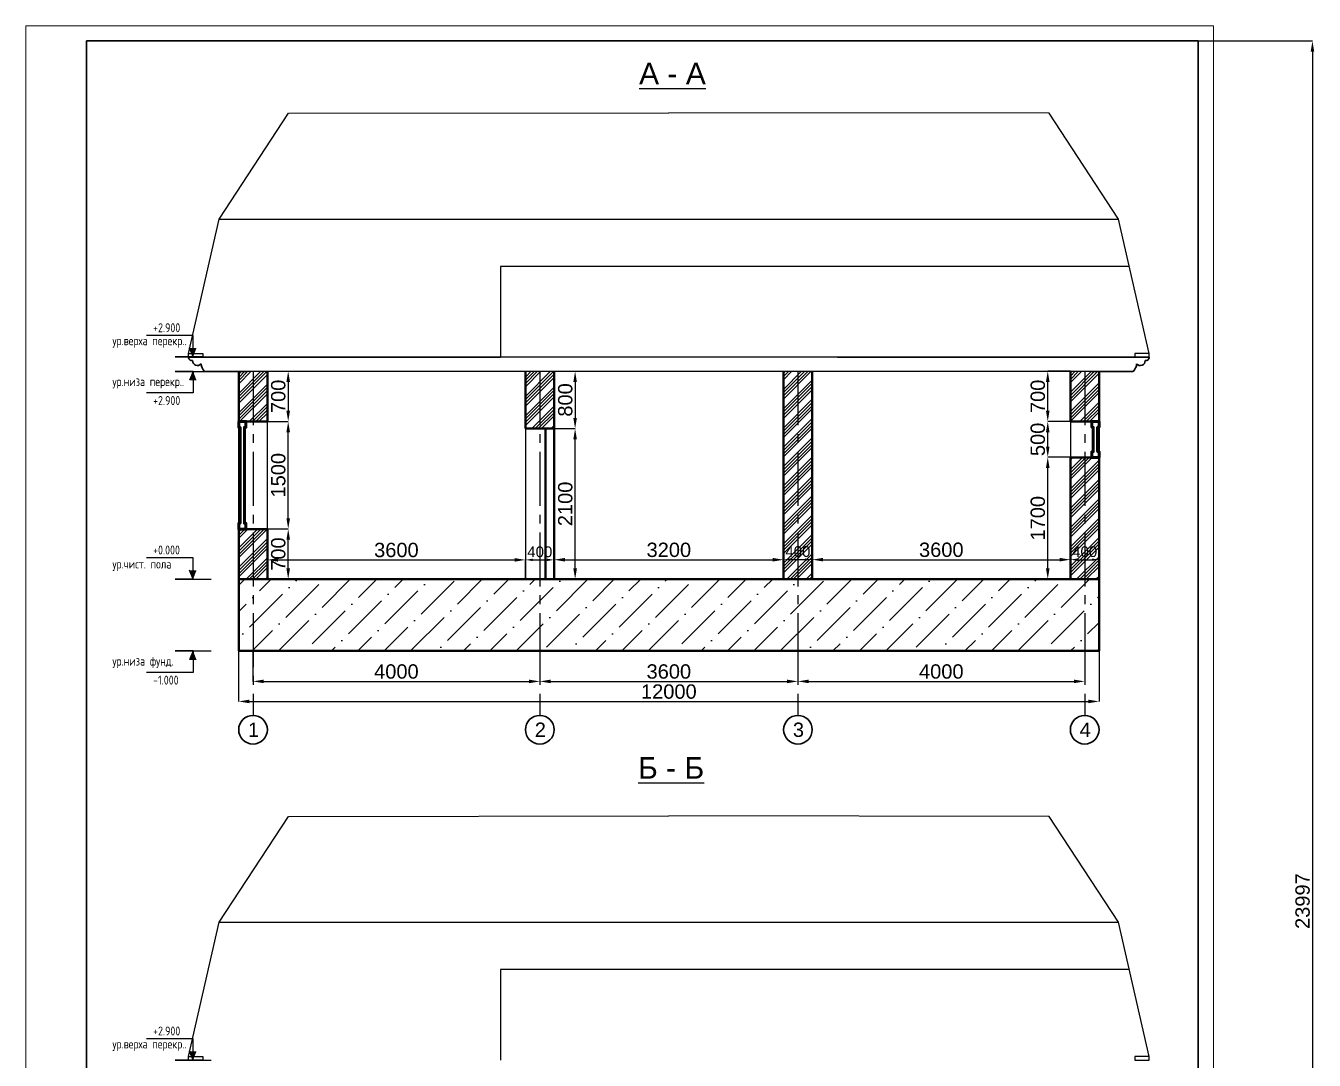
# Model space of a CAD drawing. Header units: millimetres. Extents: x 344563 to 449411, y 37253 to 62883.
# Drawn here: x 375380 to 393351, y 48452 to 62883 of the extents above; entities that cross this region are included whole.
import ezdxf

# ---------------------------------------------------------------- set-up
doc = ezdxf.new("R2010")
doc.units = ezdxf.units.MM
doc.linetypes.add('CENTER2', pattern=[1.125, 0.75, -0.125, 0.125, -0.125])
doc.layers.add('0 duvar', color=2, linetype='Continuous')
for name, color, linetype, lineweight in [('ahsap', 222, 'Continuous', 13), ('OLCU', 7, 'Continuous', 13), ('YAZI-TURKCE', 5, 'Continuous', 13)]:
    doc.layers.add(name, color=color, linetype=linetype, lineweight=lineweight)
doc.styles.add('GOST 2.304', font='CS_Gost2304.shx')
doc.styles.get("Standard").update_dxf_attribs({"font": 'arial.ttf'})
doc.dimstyles.new('ISO-25', dxfattribs={"dimtxt": 2.5, "dimasz": 2.5, "dimexe": 1.25, "dimexo": 0.625, "dimtad": 1, "dimtxsty": 'Standard', "dimcen": 2.5, "dimadec": 0, "dimazin": 0, "dimtfac": 1, "dimtmove": 0, "dimatfit": 3, "dimfxl": 0, "dimarcsym": 0})

# ---------------------------------------------------------------- blocks, each defined once
blk = doc.blocks.new('*D131')
at = {"layer": 'ahsap', "color": 0, "lineweight": -2}
for p, q in [((378549, 54162), (378549, 53737)), ((382549, 54162), (382549, 53737)), ((378699, 53737), (382399, 53737))]:
    blk.add_line(p, q, dxfattribs=at)
at = {"layer": 'ahsap', "color": 0}
for points in [[(378699, 53762), (378699, 53712), (378549, 53737)], [(382399, 53762), (382399, 53712), (382549, 53737)]]:
    blk.add_solid(points, dxfattribs=at)
at = {"layer": 'DEFPOINTS', "color": 0}
for p in [(378549, 54163), (382549, 54163), (382549, 53737)]:
    blk.add_point(p, dxfattribs=at)
at = {"layer": 'ahsap', "color": 0, "insert": (380549, 53874), "char_height": 200, "attachment_point": 5}
blk.add_mtext('4000', dxfattribs=at)
blk = doc.blocks.new('*D132')
at = {"layer": 'ahsap', "color": 0, "lineweight": -2}
for p, q in [((382549, 54162), (382549, 53737)), ((386149, 54162), (386149, 53737)), ((382699, 53737), (385999, 53737))]:
    blk.add_line(p, q, dxfattribs=at)
at = {"layer": 'ahsap', "color": 0}
for points in [[(382699, 53762), (382699, 53712), (382549, 53737)], [(385999, 53762), (385999, 53712), (386149, 53737)]]:
    blk.add_solid(points, dxfattribs=at)
at = {"layer": 'DEFPOINTS', "color": 0}
for p in [(382549, 54162), (386149, 54163), (386149, 53737)]:
    blk.add_point(p, dxfattribs=at)
at = {"layer": 'ahsap', "color": 0, "insert": (384349, 53874), "char_height": 200, "attachment_point": 5}
blk.add_mtext('3600', dxfattribs=at)
blk = doc.blocks.new('*D130')
at = {"layer": 'ahsap', "color": 0, "lineweight": -2}
for p, q in [((386149, 54162), (386149, 53737)), ((390149, 54162), (390149, 53737)), ((386299, 53737), (389999, 53737))]:
    blk.add_line(p, q, dxfattribs=at)
at = {"layer": 'ahsap', "color": 0}
for points in [[(386299, 53762), (386299, 53712), (386149, 53737)], [(389999, 53762), (389999, 53712), (390149, 53737)]]:
    blk.add_solid(points, dxfattribs=at)
at = {"layer": 'DEFPOINTS', "color": 0}
for p in [(386149, 54163), (390149, 54163), (390149, 53737)]:
    blk.add_point(p, dxfattribs=at)
at = {"layer": 'ahsap', "color": 0, "insert": (388149, 53874), "char_height": 200, "attachment_point": 5}
blk.add_mtext('4000', dxfattribs=at)
blk = doc.blocks.new('*D133')
at = {"layer": 'ahsap', "color": 0, "lineweight": -2}
for p, q in [((378349, 54162), (378349, 53457)), ((390349, 54162), (390349, 53457)), ((378499, 53457), (390199, 53457))]:
    blk.add_line(p, q, dxfattribs=at)
at = {"layer": 'ahsap', "color": 0}
for points in [[(378499, 53482), (378499, 53432), (378349, 53457)], [(390199, 53482), (390199, 53432), (390349, 53457)]]:
    blk.add_solid(points, dxfattribs=at)
at = {"layer": 'DEFPOINTS', "color": 0}
for p in [(378349, 54163), (390349, 54163), (390349, 53457)]:
    blk.add_point(p, dxfattribs=at)
at = {"layer": 'ahsap', "color": 0, "insert": (384349, 53594), "char_height": 200, "attachment_point": 5}
blk.add_mtext('12000', dxfattribs=at)
blk = doc.blocks.new('*D134')
at = {"layer": 'ahsap', "color": 0, "lineweight": -2}
for p, q in [((378749, 55863), (379040, 55863)), ((379040, 55313), (379040, 55713)), ((378749, 55163), (379040, 55163))]:
    blk.add_line(p, q, dxfattribs=at)
at = {"layer": 'ahsap', "color": 0}
for points in [[(379015, 55713), (379065, 55713), (379040, 55863)], [(379015, 55313), (379065, 55313), (379040, 55163)]]:
    blk.add_solid(points, dxfattribs=at)
at = {"layer": 'DEFPOINTS', "color": 0}
for p in [(378749, 55863), (379040, 55863), (378749, 55163)]:
    blk.add_point(p, dxfattribs=at)
at = {"layer": 'ahsap', "color": 0, "insert": (378902, 55513), "char_height": 200, "attachment_point": 5, "rotation": 90}
blk.add_mtext('700', dxfattribs=at)
blk = doc.blocks.new('*D135')
at = {"layer": 'ahsap', "color": 0, "lineweight": -2}
for p, q in [((378750, 57363), (379040, 57363)), ((379040, 56013), (379040, 57213)), ((378750, 55863), (379040, 55863))]:
    blk.add_line(p, q, dxfattribs=at)
at = {"layer": 'ahsap', "color": 0}
for points in [[(379015, 57213), (379065, 57213), (379040, 57363)], [(379015, 56013), (379065, 56013), (379040, 55863)]]:
    blk.add_solid(points, dxfattribs=at)
at = {"layer": 'DEFPOINTS', "color": 0}
for p in [(378749, 57363), (379040, 57363), (378750, 55863)]:
    blk.add_point(p, dxfattribs=at)
at = {"layer": 'ahsap', "color": 0, "insert": (378902, 56613), "char_height": 200, "attachment_point": 5, "rotation": 90}
blk.add_mtext('1500', dxfattribs=at)
blk = doc.blocks.new('*D136')
at = {"layer": 'ahsap', "color": 0, "lineweight": -2}
for p, q in [((378749, 58063), (379040, 58063)), ((379040, 57913), (379040, 57513)), ((378749, 57363), (379040, 57363))]:
    blk.add_line(p, q, dxfattribs=at)
at = {"layer": 'ahsap', "color": 0}
for points in [[(379015, 57913), (379065, 57913), (379040, 58063)], [(379015, 57513), (379065, 57513), (379040, 57363)]]:
    blk.add_solid(points, dxfattribs=at)
at = {"layer": 'DEFPOINTS', "color": 0}
for p in [(378749, 58063), (378749, 57363), (379040, 57363)]:
    blk.add_point(p, dxfattribs=at)
at = {"layer": 'ahsap', "color": 0, "insert": (378902, 57713), "char_height": 200, "attachment_point": 5, "rotation": 90}
blk.add_mtext('700', dxfattribs=at)
blk = doc.blocks.new('*D137')
at = {"layer": 'ahsap', "color": 0, "lineweight": -2}
for p, q in [((382749, 57263), (383042, 57263)), ((383042, 55313), (383042, 57113)), ((382749, 55163), (383042, 55163))]:
    blk.add_line(p, q, dxfattribs=at)
at = {"layer": 'ahsap', "color": 0}
for points in [[(383017, 57113), (383067, 57113), (383042, 57263)], [(383017, 55313), (383067, 55313), (383042, 55163)]]:
    blk.add_solid(points, dxfattribs=at)
at = {"layer": 'DEFPOINTS', "color": 0}
for p in [(382749, 57263), (383042, 57263), (382749, 55163)]:
    blk.add_point(p, dxfattribs=at)
at = {"layer": 'ahsap', "color": 0, "insert": (382905, 56213), "char_height": 200, "attachment_point": 5, "rotation": 90}
blk.add_mtext('2100', dxfattribs=at)
blk = doc.blocks.new('*D138')
at = {"layer": 'ahsap', "color": 0, "lineweight": -2}
for p, q in [((389949, 56863), (389633, 56863)), ((389634, 55313), (389634, 56713)), ((389949, 55163), (389633, 55163))]:
    blk.add_line(p, q, dxfattribs=at)
at = {"layer": 'ahsap', "color": 0}
for points in [[(389609, 56713), (389659, 56713), (389634, 56863)], [(389609, 55313), (389659, 55313), (389634, 55163)]]:
    blk.add_solid(points, dxfattribs=at)
at = {"layer": 'DEFPOINTS', "color": 0}
for p in [(389634, 56863), (389949, 56863), (389949, 55163)]:
    blk.add_point(p, dxfattribs=at)
at = {"layer": 'ahsap', "color": 0, "insert": (389496, 56013), "char_height": 200, "attachment_point": 5, "rotation": 90}
blk.add_mtext('1700', dxfattribs=at)
blk = doc.blocks.new('*D139')
at = {"layer": 'ahsap', "color": 0, "lineweight": -2}
for p, q in [((389949, 57363), (389633, 57363)), ((389634, 57013), (389634, 57213)), ((389949, 56863), (389633, 56863))]:
    blk.add_line(p, q, dxfattribs=at)
at = {"layer": 'ahsap', "color": 0}
for points in [[(389609, 57213), (389659, 57213), (389634, 57363)], [(389609, 57013), (389659, 57013), (389634, 56863)]]:
    blk.add_solid(points, dxfattribs=at)
at = {"layer": 'DEFPOINTS', "color": 0}
for p in [(389634, 57363), (389949, 57363), (389949, 56863)]:
    blk.add_point(p, dxfattribs=at)
at = {"layer": 'ahsap', "color": 0, "insert": (389496, 57113), "char_height": 200, "attachment_point": 5, "rotation": 90}
blk.add_mtext('500', dxfattribs=at)
blk = doc.blocks.new('*D140')
at = {"layer": 'ahsap', "color": 0, "lineweight": -2}
for p, q in [((389949, 58063), (389633, 58063)), ((389634, 57513), (389634, 57913)), ((389949, 57363), (389633, 57363))]:
    blk.add_line(p, q, dxfattribs=at)
at = {"layer": 'ahsap', "color": 0}
for points in [[(389609, 57913), (389659, 57913), (389634, 58063)], [(389609, 57513), (389659, 57513), (389634, 57363)]]:
    blk.add_solid(points, dxfattribs=at)
at = {"layer": 'DEFPOINTS', "color": 0}
for p in [(389634, 58063), (389949, 58063), (389949, 57363)]:
    blk.add_point(p, dxfattribs=at)
at = {"layer": 'ahsap', "color": 0, "insert": (389496, 57713), "char_height": 200, "attachment_point": 5, "rotation": 90}
blk.add_mtext('700', dxfattribs=at)
blk = doc.blocks.new('*D141')
at = {"layer": 'ahsap', "color": 0, "lineweight": -2}
for p, q in [((382749, 58063), (383042, 58063)), ((383042, 57913), (383042, 57413)), ((382750, 57263), (383042, 57263))]:
    blk.add_line(p, q, dxfattribs=at)
at = {"layer": 'ahsap', "color": 0}
for points in [[(383017, 57913), (383067, 57913), (383042, 58063)], [(383017, 57413), (383067, 57413), (383042, 57263)]]:
    blk.add_solid(points, dxfattribs=at)
at = {"layer": 'DEFPOINTS', "color": 0}
for p in [(382749, 58063), (382749, 57263), (383042, 57263)]:
    blk.add_point(p, dxfattribs=at)
at = {"layer": 'ahsap', "color": 0, "insert": (382905, 57663), "char_height": 200, "attachment_point": 5, "rotation": 90}
blk.add_mtext('800', dxfattribs=at)
blk = doc.blocks.new('Стрелка отметки')
at = {"layer": 'YAZI-TURKCE', "linetype": 'Continuous', "lineweight": 25, "ltscale": 50}
h = blk.add_hatch(color=256, dxfattribs=at)
h.paths.add_polyline_path([(332383, -147932), (332335, -147932), (332379, -148047), (332383, -148047)])
h.paths.add_polyline_path([(332431, -147932), (332383, -147932), (332383, -148047), (332387, -148047)])
for p, q in [((332383, -147757), (333031, -147757)), ((332383, -148057), (332383, -147757)), ((332383, -148057), (332431, -147932))]:
    blk.add_line(p, q, dxfattribs=at)
blk.add_lwpolyline([(332383, -148057), (332633, -148057), (332133, -148057)], dxfattribs=at)
blk = doc.blocks.new('кобылка')
at = {"layer": 'ahsap', "color": 46, "lineweight": 30}
for points in [[(381119, 60270), (385469, 60270)], [(381929, 60070), (381669, 60070), (381342, 60070)]]:
    blk.add_lwpolyline(points, dxfattribs=at)
for centre, radius, start, end in [((381169, 60270), 50, 180, 277.3555), ((381244, 60220), 68.6, 179.6563, 316.7248), ((381443, 60180), 149, 182.6791, 227.567)]:
    blk.add_arc(centre, radius, start, end, dxfattribs=at)
blk = doc.blocks.new('*D188')
at = {"layer": 'ahsap', "color": 0, "lineweight": -2}
for p, q in [((378749, 55163), (378749, 55432)), ((378899, 55432), (382199, 55432)), ((382349, 55163), (382349, 55432))]:
    blk.add_line(p, q, dxfattribs=at)
at = {"layer": 'ahsap', "color": 0}
for points in [[(378899, 55457), (378899, 55407), (378749, 55432)], [(382199, 55457), (382199, 55407), (382349, 55432)]]:
    blk.add_solid(points, dxfattribs=at)
at = {"layer": 'DEFPOINTS', "color": 0}
for p in [(382349, 55432), (378749, 55163), (382349, 55163)]:
    blk.add_point(p, dxfattribs=at)
at = {"layer": 'ahsap', "color": 0, "insert": (380549, 55569), "char_height": 200, "attachment_point": 5}
blk.add_mtext('3600', dxfattribs=at)
blk = doc.blocks.new('*D189')
at = {"layer": 'ahsap', "color": 0, "lineweight": -2}
for p, q in [((382349, 55163), (382349, 55432)), ((382449, 55432), (382649, 55432)), ((382749, 55163), (382749, 55432))]:
    blk.add_line(p, q, dxfattribs=at)
at = {"layer": 'ahsap', "color": 0}
for points in [[(382449, 55449), (382449, 55416), (382349, 55432)], [(382649, 55449), (382649, 55416), (382749, 55432)]]:
    blk.add_solid(points, dxfattribs=at)
at = {"layer": 'DEFPOINTS', "color": 0}
for p in [(382749, 55432), (382349, 55163), (382749, 55163)]:
    blk.add_point(p, dxfattribs=at)
at = {"layer": 'ahsap', "color": 0, "insert": (382549, 55544), "char_height": 150, "attachment_point": 5}
blk.add_mtext('400', dxfattribs=at)
blk = doc.blocks.new('*D190')
at = {"layer": 'ahsap', "color": 0, "lineweight": -2}
for p, q in [((382749, 55163), (382749, 55434)), ((382899, 55434), (385799, 55434)), ((385949, 55163), (385949, 55434))]:
    blk.add_line(p, q, dxfattribs=at)
at = {"layer": 'ahsap', "color": 0}
for points in [[(382899, 55459), (382899, 55409), (382749, 55434)], [(385799, 55459), (385799, 55409), (385949, 55434)]]:
    blk.add_solid(points, dxfattribs=at)
at = {"layer": 'DEFPOINTS', "color": 0}
for p in [(385949, 55434), (382749, 55163), (385949, 55163)]:
    blk.add_point(p, dxfattribs=at)
at = {"layer": 'ahsap', "color": 0, "insert": (384349, 55571), "char_height": 200, "attachment_point": 5}
blk.add_mtext('3200', dxfattribs=at)
blk = doc.blocks.new('*D191')
at = {"layer": 'ahsap', "color": 0, "lineweight": -2}
for p, q in [((386349, 55163), (386349, 55435)), ((386499, 55435), (389799, 55435)), ((389949, 55163), (389949, 55435))]:
    blk.add_line(p, q, dxfattribs=at)
at = {"layer": 'ahsap', "color": 0}
for points in [[(386499, 55460), (386499, 55410), (386349, 55435)], [(389799, 55460), (389799, 55410), (389949, 55435)]]:
    blk.add_solid(points, dxfattribs=at)
at = {"layer": 'DEFPOINTS', "color": 0}
for p in [(389949, 55435), (386349, 55163), (389949, 55163)]:
    blk.add_point(p, dxfattribs=at)
at = {"layer": 'ahsap', "color": 0, "insert": (388149, 55572), "char_height": 200, "attachment_point": 5}
blk.add_mtext('3600', dxfattribs=at)
blk = doc.blocks.new('*D192')
at = {"layer": 'ahsap', "color": 0, "lineweight": -2}
for p, q in [((385949, 55163), (385949, 55436)), ((386049, 55436), (386249, 55436)), ((386349, 55163), (386349, 55436))]:
    blk.add_line(p, q, dxfattribs=at)
at = {"layer": 'ahsap', "color": 0}
for points in [[(386049, 55453), (386049, 55419), (385949, 55436)], [(386249, 55453), (386249, 55419), (386349, 55436)]]:
    blk.add_solid(points, dxfattribs=at)
at = {"layer": 'DEFPOINTS', "color": 0}
for p in [(386349, 55436), (385949, 55163), (386349, 55163)]:
    blk.add_point(p, dxfattribs=at)
at = {"layer": 'ahsap', "color": 0, "insert": (386149, 55548), "char_height": 150, "attachment_point": 5}
blk.add_mtext('400', dxfattribs=at)
blk = doc.blocks.new('*D193')
at = {"layer": 'ahsap', "color": 0, "lineweight": -2}
for p, q in [((389949, 55163), (389949, 55435)), ((390049, 55435), (390249, 55435)), ((390349, 55163), (390349, 55435))]:
    blk.add_line(p, q, dxfattribs=at)
at = {"layer": 'ahsap', "color": 0}
for points in [[(390049, 55452), (390049, 55418), (389949, 55435)], [(390249, 55452), (390249, 55418), (390349, 55435)]]:
    blk.add_solid(points, dxfattribs=at)
at = {"layer": 'DEFPOINTS', "color": 0}
for p in [(390349, 55435), (389949, 55163), (390349, 55163)]:
    blk.add_point(p, dxfattribs=at)
at = {"layer": 'ahsap', "color": 0, "insert": (390149, 55546), "char_height": 150, "attachment_point": 5}
blk.add_mtext('400', dxfattribs=at)
blk = doc.blocks.new('*D273')
at = {"layer": 'ahsap', "color": 0, "lineweight": -2}
for p, q in [((391734, 62671), (393326, 62671)), ((393326, 62521), (393326, 38824)), ((391734, 38674), (393326, 38674))]:
    blk.add_line(p, q, dxfattribs=at)
at = {"layer": 'ahsap', "color": 0}
for points in [[(393301, 62521), (393351, 62521), (393326, 62671)], [(393301, 38824), (393351, 38824), (393326, 38674)]]:
    blk.add_solid(points, dxfattribs=at)
at = {"layer": 'DEFPOINTS', "color": 0}
for p in [(391734, 62671), (391734, 38674), (393326, 38674)]:
    blk.add_point(p, dxfattribs=at)
at = {"layer": 'ahsap', "color": 0, "insert": (393189, 50672), "char_height": 200, "attachment_point": 5, "rotation": 90}
blk.add_mtext('23997', dxfattribs=at)

msp = doc.modelspace()

# ---------------------------------------------------------------- hatches: boundary and pattern name
h = msp.add_hatch()
h.set_pattern_fill('ANSI34', color=256, scale=10)
h.paths.add_polyline_path([(378549.2, 58062.6), (378349.2, 58062.6), (378349.2, 57362.6), (378449.2, 57362.6), (378549.2, 57362.6)])
h.paths.add_polyline_path([(378749.2, 58062.6), (378549.2, 58062.6), (378549.2, 57362.6), (378749.2, 57362.6)])
h = msp.add_hatch()
h.set_pattern_fill('ANSI34', color=256, scale=10)
h.paths.add_polyline_path([(382549.2, 58062.6), (382349.2, 58062.6), (382349.2, 57262.6), (382549.2, 57262.6)])
h.paths.add_polyline_path([(382749.2, 58062.6), (382549.2, 58062.6), (382549.2, 57262.6), (382749.2, 57262.6)])
h = msp.add_hatch()
h.set_pattern_fill('ANSI34', color=256, scale=10)
h.paths.add_polyline_path([(386149.2, 58062.6), (385949.2, 58062.6), (385949.2, 55162.6), (386149.2, 55162.6)])
h.paths.add_polyline_path([(386349.2, 58062.6), (386149.2, 58062.6), (386149.2, 55162.6), (386349.2, 55162.6)])
h.paths.add_polyline_path([(385940.5, 55391.8), (386365.2, 55391.8), (386365.2, 55700.9), (385940.5, 55700.9)], flags=9)
h = msp.add_hatch()
h.set_pattern_fill('ANSI34', color=256, scale=10)
h.paths.add_polyline_path([(390149.2, 58062.6), (389949.2, 58062.6), (389949.2, 57362.6), (390149.2, 57362.6)])
h.paths.add_polyline_path([(390349.2, 58062.6), (390239.2, 58062.6), (390149.2, 58062.6), (390149.2, 57362.6), (390349.2, 57362.6)])
h.paths.add_polyline_path([(390149.2, 56862.6), (389949.2, 56862.6), (389949.2, 55162.6), (390149.2, 55162.6)])
h.paths.add_polyline_path([(390349.2, 56862.6), (390249.2, 56862.6), (390149.2, 56862.6), (390149.2, 55162.6), (390349.2, 55162.6)])
h.paths.add_polyline_path([(389940.4, 55390.5), (390365, 55390.5), (390365, 55699.6), (389940.4, 55699.6)], flags=9)
h = msp.add_hatch()
h.set_pattern_fill('ANSI34', color=256, scale=10)
h.paths.add_polyline_path([(378549.2, 55862.6), (378349.2, 55862.6), (378349.2, 55162.6), (378549.2, 55162.6)])
h.paths.add_polyline_path([(378749.2, 55862.6), (378549.2, 55862.6), (378549.2, 55162.6), (378749.2, 55162.6)])
h = msp.add_hatch()
h.set_pattern_fill('ANSI36', color=256, scale=82)
h.paths.add_polyline_path([(378549.2, 55162.6), (378349.2, 55162.6), (378349.2, 54162.6), (378549.2, 54162.6)])
h.paths.add_polyline_path([(382549.2, 55162.6), (378549.2, 55162.6), (378549.2, 54162.6), (382549.2, 54162.6)])
h.paths.add_polyline_path([(386149.2, 55162.6), (382549.2, 55162.6), (382549.2, 54162.6), (386149.2, 54162.6)])
h.paths.add_polyline_path([(390149.2, 55162.6), (386149.2, 55162.6), (386149.2, 54162.6), (390149.2, 54162.6)])
h.paths.add_polyline_path([(390349.2, 55162.6), (390149.2, 55162.6), (390149.2, 54162.6), (390349.2, 54162.6)])

# ---------------------------------------------------------------- linework, layer by layer
for p, q in [((390770.9, 59526.8), (381999.2, 59526.8)), ((381999.2, 59526.8), (381999.2, 58262.6)), ((378349.2, 55862.6), (378349.2, 57362.6)), ((378749.2, 55862.6), (378749.2, 57362.6)), ((389949.2, 57362.6), (389949.2, 56862.6)), ((390349.2, 57362.6), (390349.2, 56862.6)), ((382349.2, 57262.6), (382349.2, 55162.6)), ((382749.2, 57162.6), (382749.2, 55162.6)), ((390770.9, 49716.6), (381999.2, 49716.6)), ((381999.2, 49716.6), (381999.2, 48452.4))]:
    msp.add_line(p, q)
at = {"ltscale": 1000}
for p, q in [((378349.2, 58262.6), (390349.2, 58262.6)), ((378349.2, 58062.6), (390349.2, 58062.6))]:
    msp.add_line(p, q, dxfattribs=at)
at = {"lineweight": 40, "ltscale": 1000}
for p, q in [((378349.2, 57362.6), (378349.2, 58062.6)), ((378749.2, 57362.6), (378749.2, 58062.6)), ((382349.2, 58062.6), (382349.2, 57262.6)), ((382749.2, 58062.6), (382749.2, 57262.6)), ((385949.2, 58062.6), (385949.2, 55162.6)), ((386349.2, 58062.6), (386349.2, 55162.6)), ((389949.2, 58062.6), (389949.2, 57362.6)), ((390349.2, 58062.6), (390349.2, 57362.6)), ((378349.2, 57362.6), (378749.2, 57362.6)), ((389949.2, 57362.6), (390349.2, 57362.6)), ((382349.2, 57262.6), (382749.2, 57262.6)), ((389949.2, 56862.6), (390349.2, 56862.6)), ((389949.2, 56862.6), (389949.2, 55162.6)), ((390349.2, 56862.6), (390349.2, 55162.6)), ((378349.2, 55162.6), (378349.2, 55862.6)), ((378349.2, 55862.6), (378749.2, 55862.6)), ((378749.2, 55162.6), (378749.2, 55862.6)), ((378349.2, 55162.6), (390349.2, 55162.6)), ((378349.2, 54162.6), (378349.2, 55162.6)), ((390349.2, 54162.6), (390349.2, 55162.6)), ((378349.2, 54162.6), (390349.2, 54162.6))]:
    msp.add_line(p, q, dxfattribs=at)
at = {"linetype": 'CENTER2', "ltscale": 1000}
for p, q in [((378549.2, 58062.6), (378549.2, 53262.6)), ((382549.2, 58062.6), (382549.2, 53262.6)), ((386149.2, 58062.6), (386149.2, 53262.6)), ((390149.2, 58062.6), (390149.2, 53262.6))]:
    msp.add_line(p, q, dxfattribs=at)
for points in [[(377649.2, 58312.6), (378078.6, 60186.6), (379044.3, 61661.6), (384349.2, 61670.5)], [(391049.2, 58312.6), (390619.7, 60186.6), (389654.1, 61661.6), (384349.2, 61670.5)], [(378078.6, 60186.6), (390619.7, 60186.6)], [(377649.2, 58262.6), (377649.2, 58312.6), (377669.2, 58312.6), (377849.2, 58312.6), (377849.2, 58262.9), (377649.2, 58262.6)], [(391049.2, 58262.6), (391049.2, 58312.6), (391029.2, 58312.6), (390849.2, 58312.6), (390849.2, 58262.9), (391049.2, 58262.6)], [(377649.2, 48502.4), (378078.6, 50376.4), (379044.3, 51851.3), (384349.2, 51860.3)], [(391049.2, 48502.4), (390619.7, 50376.4), (389654.1, 51851.3), (384349.2, 51860.3)], [(378078.6, 50376.4), (390619.7, 50376.4)], [(377649.2, 48452.4), (377649.2, 48502.4), (377669.2, 48502.4), (377849.2, 48502.4), (377849.2, 48452.7), (377649.2, 48452.3)], [(391049.2, 48452.4), (391049.2, 48502.4), (391029.2, 48502.4), (390849.2, 48502.4), (390849.2, 48452.7), (391049.2, 48452.3)]]:
    msp.add_lwpolyline(points)
at = {"color": 5, "lineweight": 50}
for points in [[(378349.2, 57362.6), (378449.2, 57362.6), (378449.2, 57282.6), (378429.2, 57282.6), (378429.2, 55942.6), (378449.2, 55942.6), (378449.2, 55862.6), (378349.2, 55862.6), (378349.2, 55942.6), (378369.2, 55942.6), (378369.2, 57282.6), (378349.2, 57282.6), (378349.2, 57362.6)], [(390349.2, 57362.6), (390249.2, 57362.6), (390249.2, 57282.6), (390269.2, 57282.6), (390269.2, 56942.6), (390249.2, 56942.6), (390249.2, 56862.6), (390349.2, 56862.6), (390349.2, 56942.6), (390329.2, 56942.6), (390329.2, 57282.6), (390349.2, 57282.6), (390349.2, 57362.6)]]:
    msp.add_lwpolyline(points, dxfattribs=at)
at = {"color": 32, "lineweight": 40}
msp.add_lwpolyline([(382749.2, 57262.6), (382749.2, 55162.6), (382629.2, 55162.6), (382629.2, 57262.6), (382749.2, 57262.6)], dxfattribs=at)
at = {"lineweight": 30}
for centre in [(378549.2, 53062.6), (382549.2, 53062.6), (386149.2, 53062.6), (390149.2, 53062.6)]:
    msp.add_circle(centre, 200, dxfattribs=at)
at = {"layer": '0 duvar', "color": 7, "lineweight": 30, "ltscale": 0.071429}
msp.add_lwpolyline([(376228.2, 62670.8), (391734.2, 62670.8), (391734.2, 38674.2), (376228.2, 38674.2)], close=True, dxfattribs=at)
at = {"layer": 'OLCU', "linetype": 'Continuous', "ltscale": 50}
msp.add_lwpolyline([(375379.7, 62882.9), (391946.4, 62882.9), (391946.4, 38462.1), (375379.7, 38462.1)], close=True, dxfattribs=at)

# ---------------------------------------------------------------- block references
msp.add_blockref('кобылка', (-3469.9, -2007.8))
at = {"xscale": -1}
msp.add_blockref('кобылка', (772168.3, -2007.8), dxfattribs=at)
at = {"layer": 'ahsap', "xscale": -1}
for p in [(710096.4, 206320.3), (710096.4, 203219.8), (710096.4, 196510)]:
    msp.add_blockref('Стрелка отметки', p, dxfattribs=at)
at = {"layer": 'ahsap', "rotation": 180}
for p in [(710096.4, -89995), (710096.4, -93895)]:
    msp.add_blockref('Стрелка отметки', p, dxfattribs=at)

# ---------------------------------------------------------------- texts
at = {"attachment_point": 1}
for s, width, insert, char_height in [('{\\LА - А}', 950.036, (383934.1, 62366.1), 300), ('1', 211.974, (378479.2, 53162.6), 200), ('2', 211.974, (382479.2, 53162.6), 200), ('3', 211.974, (386079.2, 53162.6), 200), ('4', 211.974, (390079.2, 53162.6), 200), ('{\\LБ - Б}', 950.036, (383919.7, 52680.5), 300)]:
    msp.add_mtext_dynamic_manual_height_columns(s, width=width, gutter_width=12.5, heights=[0], dxfattribs=dict(at, insert=insert, char_height=char_height))
at = {"layer": 'YAZI-TURKCE', "linetype": 'Continuous', "lineweight": 25, "ltscale": 50, "style": 'GOST 2.304'}
for s, p in [('+2.900', (377155.9, 58607.9)), ('ур.верха перекр..', (376587.9, 58426.7)), ('ур.низа перекр..', (376587.9, 57857)), ('+2.900', (377155.9, 57592.4)), ('+0.000', (377155.9, 55507.4)), ('ур.чист. пола', (376587.9, 55311.6)), ('ур.низа фунд.', (376587.9, 53957)), ('-1.000', (377155.9, 53692.4)), ('+2.900', (377155.9, 48797.6)), ('ур.верха перекр..', (376587.9, 48616.3))]:
    msp.add_text(s, height=125, dxfattribs=at).set_placement(p)

# ---------------------------------------------------------------- dimensions: what is measured, and where the dimension line sits
at = {"layer": 'ahsap', "color": 0}
for base, p1, p2, picture, middle in [((393325.8, 38674.2), (391734.2, 62670.8), (391734.2, 38674.2), '*D273', (393188.6, 50672.5)), ((379039.6, 57362.6), (378749.2, 58062.6), (378749.2, 57362.6), '*D136', (378902.4, 57712.6)), ((383041.9, 57262.6), (382749.2, 58062.6), (382749.4, 57262.6), '*D141', (382904.8, 57662.6)), ((389633.6, 58062.6), (389949.2, 57362.6), (389949.2, 58062.6), '*D140', (389496.5, 57712.6)), ((379039.6, 57362.6), (378749.8, 55862.6), (378749.4, 57362.6), '*D135', (378902.4, 56612.6)), ((383041.9, 57262.6), (382749.2, 55162.6), (382749.2, 57262.6), '*D137', (382904.8, 56212.6)), ((389633.6, 56862.6), (389949.2, 55162.6), (389949.2, 56862.6), '*D138', (389496.5, 56012.6)), ((379039.6, 55862.6), (378749.2, 55162.6), (378749.2, 55862.6), '*D134', (378902.4, 55512.6))]:
    dim = msp.add_linear_dim(base=base, p1=p1, p2=p2, angle=90, dimstyle='ISO-25', override={"dimtxt": 200, "dimasz": 150, "dimexe": 0.125, "dimexo": 0.25, "dimgap": 35, "dimdec": 0}, dxfattribs=at)
    dim.commit()
    dim.dimension.update_dxf_attribs({"geometry": picture, "text_midpoint": middle})
dim = msp.add_linear_dim(base=(389633.6, 57362.6), p1=(389949.2, 56862.6), p2=(389949.2, 57362.6), angle=90, dimstyle='ISO-25', override={"dimtxt": 200, "dimasz": 150, "dimexe": 0.125, "dimexo": 0.25, "dimgap": 35, "dimdec": 0}, dxfattribs=at)
dim.commit()
dim.dimension.update_dxf_attribs({"geometry": '*D139', "text_midpoint": (389633.6, 57112.6), "dimtype": 160})
for base, p1, p2, picture, middle in [((382349.2, 55432.2), (378749.2, 55162.6), (382349.2, 55162.6), '*D188', (380549.2, 55569.4)), ((385949.2, 55433.6), (382749.2, 55162.6), (385949.2, 55162.6), '*D190', (384349.2, 55570.8)), ((389949.2, 55434.9), (386349.2, 55162.6), (389949.2, 55162.6), '*D191', (388149.2, 55572.1)), ((386149.2, 53736.8), (382549.2, 54162.4), (386149.2, 54162.6), '*D132', (384349.2, 53873.9))]:
    dim = msp.add_linear_dim(base=base, p1=p1, p2=p2, dimstyle='ISO-25', override={"dimtxt": 200, "dimasz": 150, "dimexe": 0.125, "dimexo": 0.25, "dimgap": 35, "dimdec": 0}, dxfattribs=at)
    dim.commit()
    dim.dimension.update_dxf_attribs({"geometry": picture, "text_midpoint": middle})
for base, p1, p2, override, picture, middle in [((382749.4, 55432.4), (382349.2, 55162.9), (382749.4, 55162.6), {"dimtxt": 150, "dimasz": 100, "dimexe": 0.125, "dimexo": 0.25, "dimgap": 35, "dimdec": 0}, '*D189', (382549.3, 55432.4)), ((386349.2, 55436.1), (385949.2, 55162.6), (386349.2, 55162.6), {"dimtxt": 150, "dimasz": 100, "dimexe": 0.125, "dimexo": 0.25, "dimgap": 35, "dimdec": 0}, '*D192', (386149.2, 55436.1)), ((390349.2, 55434.9), (389948.9, 55162.6), (390349.2, 55162.6), {"dimtxt": 150, "dimasz": 100, "dimexe": 0.125, "dimexo": 0.25, "dimgap": 35, "dimdec": 0}, '*D193', (390149, 55434.9)), ((390349.2, 53456.6), (378349.2, 54162.6), (390349.2, 54162.6), {"dimtxt": 200, "dimasz": 150, "dimexe": 0.125, "dimexo": 0.25, "dimgap": 35, "dimdec": 0}, '*D133', (384349.2, 53456.6)), ((382549.2, 53736.8), (378549.2, 54162.6), (382549.2, 54162.6), {"dimtxt": 200, "dimasz": 150, "dimexe": 0.125, "dimexo": 0.25, "dimgap": 35, "dimdec": 0}, '*D131', (380549.2, 53736.8)), ((390149.2, 53736.8), (386149.2, 54162.6), (390149.2, 54162.6), {"dimtxt": 200, "dimasz": 150, "dimexe": 0.125, "dimexo": 0.25, "dimgap": 35, "dimdec": 0}, '*D130', (388149.2, 53736.8))]:
    dim = msp.add_linear_dim(base=base, p1=p1, p2=p2, dimstyle='ISO-25', override=override, dxfattribs=at)
    dim.commit()
    dim.dimension.update_dxf_attribs({"geometry": picture, "text_midpoint": middle, "dimtype": 160})

doc.saveas('drawing.dxf')
